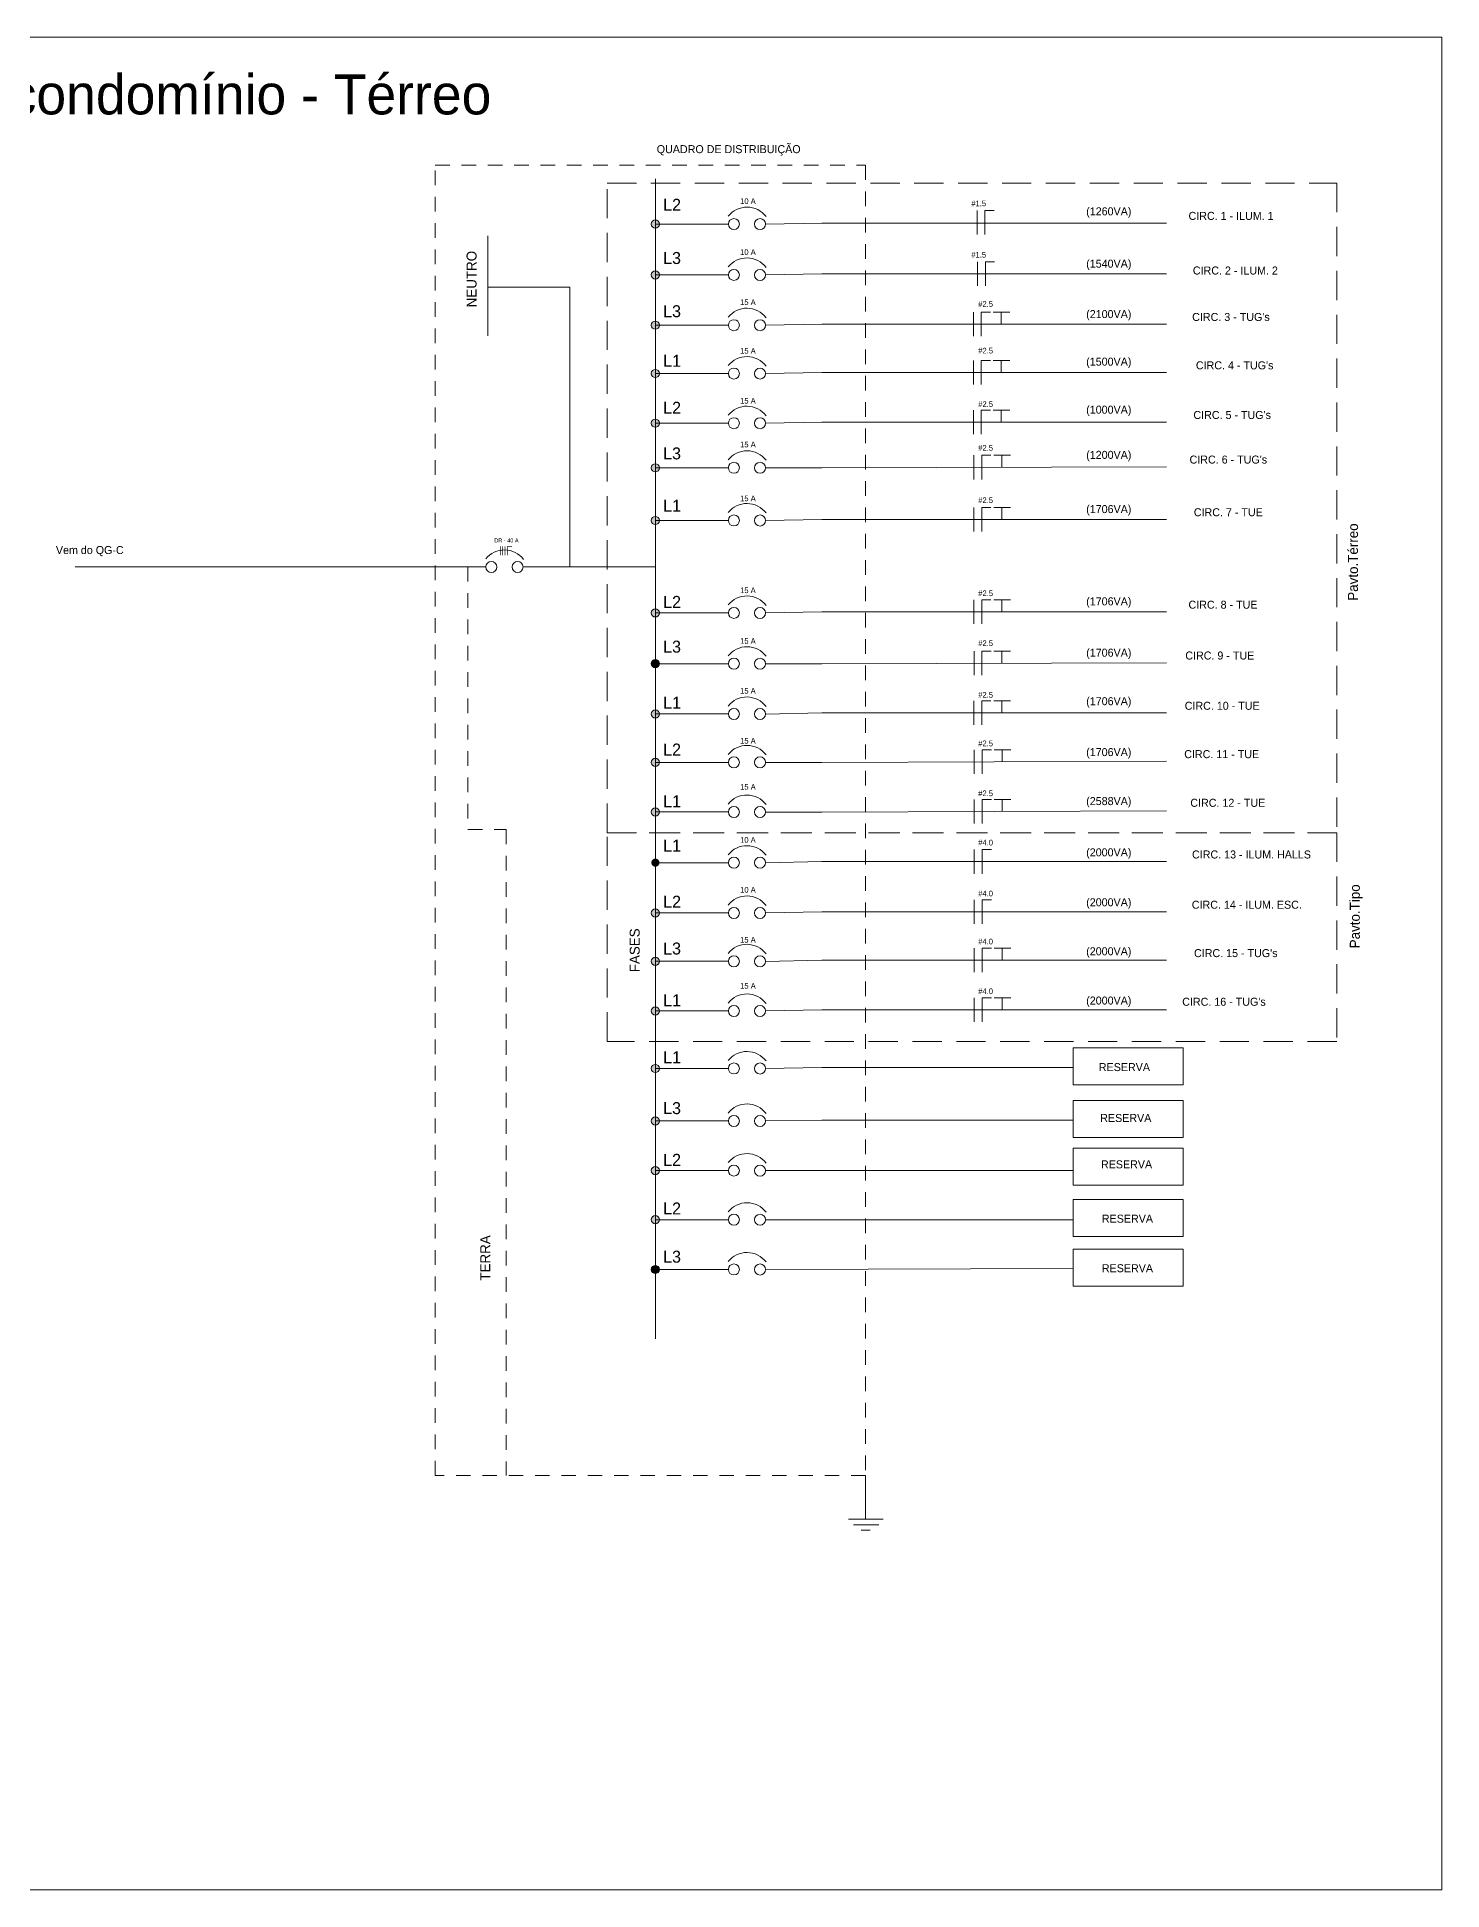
# Model space of a CAD drawing. Header units: millimetres. Extents: x 178 to 457, y 838 to 920.
# Drawn here: x 210.22 to 222.22, y 883.94 to 899.78 of the extents above; entities that cross this region are included whole.
import ezdxf

# ---------------------------------------------------------------- set-up
doc = ezdxf.new("R2010")
doc.units = ezdxf.units.MM
doc.linetypes.add('DASHED', pattern=[0.75, 0.5, -0.25])
doc.linetypes.add('DASHED2', pattern=[0.375, 0.25, -0.125])
doc.layers.add('Unifilar', color=255, linetype='Continuous')

msp = doc.modelspace()

# ---------------------------------------------------------------- hatches: boundary and pattern name
at = {"layer": 'Unifilar', "lineweight": 5, "true_color": 0xffffff}
h = msp.add_hatch(color=7, dxfattribs=at)
h.dxf.hatch_style = 1
edge = h.paths.add_edge_path()
edge.add_arc((215.5007796, 898.1799372), 0.0350053, 0, 360)
edge = h.paths.add_edge_path()
edge.add_arc((215.5007796, 897.7456614), 0.0350053, 0, 360)
edge = h.paths.add_edge_path()
edge.add_arc((215.5007796, 897.3161415), 0.0350053, 0, 360)
edge = h.paths.add_edge_path()
edge.add_arc((215.5007796, 896.902749), 0.0350053, 0, 360)
edge = h.paths.add_edge_path()
edge.add_arc((215.5007796, 896.4785966), 0.0350053, 0, 360)
edge = h.paths.add_edge_path()
edge.add_arc((215.5007796, 896.0974086), 0.0350053, 0, 360)
edge = h.paths.add_edge_path()
edge.add_arc((215.5007796, 895.6472216), 0.0350053, 0, 360)
h = msp.add_hatch(color=7, dxfattribs=at)
h.dxf.hatch_style = 1
edge = h.paths.add_edge_path()
edge.add_arc((215.5007796, 894.8573469), 0.0350053, 0, 360)
edge = h.paths.add_edge_path()
edge.add_arc((215.5007796, 894.4230711), 0.0350053, 0, 360)
h = msp.add_hatch(color=7, dxfattribs=at)
h.dxf.hatch_style = 1
edge = h.paths.add_edge_path()
edge.add_arc((215.5007796, 894.4230711), 0.0350053, 0, 360)
h = msp.add_hatch(color=7, dxfattribs=at)
h.dxf.hatch_style = 1
edge = h.paths.add_edge_path()
edge.add_arc((215.5007796, 893.9935513), 0.0350053, 0, 360)
edge = h.paths.add_edge_path()
edge.add_arc((215.5007796, 893.5801587), 0.0350053, 0, 360)
edge = h.paths.add_edge_path()
edge.add_arc((215.5007796, 893.1560063), 0.0350053, 0, 360)
edge = h.paths.add_edge_path()
edge.add_arc((215.5007796, 892.2933189), 0.0350053, 0, 360)
h = msp.add_hatch(color=7, dxfattribs=at)
h.dxf.hatch_style = 1
edge = h.paths.add_edge_path()
edge.add_arc((215.5007796, 892.7228388), 0.0350053, 0, 360)
h = msp.add_hatch(color=7, dxfattribs=at)
h.dxf.hatch_style = 1
edge = h.paths.add_edge_path()
edge.add_arc((215.5007796, 891.8799264), 0.0350053, 0, 360)
edge = h.paths.add_edge_path()
edge.add_arc((215.5007796, 891.455774), 0.0350053, 0, 360)
edge = h.paths.add_edge_path()
edge.add_arc((215.5007796, 890.9641999), 0.0350053, 0, 360)
edge = h.paths.add_edge_path()
edge.add_arc((215.5007796, 890.5158021), 0.0350053, 0, 360)
edge = h.paths.add_edge_path()
edge.add_arc((215.5007796, 890.0916496), 0.0350053, 0, 360)
edge = h.paths.add_edge_path()
edge.add_arc((215.5007796, 889.6717097), 0.0350053, 0, 360)
h = msp.add_hatch(color=7, dxfattribs=at)
h.dxf.hatch_style = 1
edge = h.paths.add_edge_path()
edge.add_arc((215.5007796, 889.2465489), 0.0350053, 0, 360)

# ---------------------------------------------------------------- linework, layer by layer
at = {"layer": 'Unifilar', "color": 7, "lineweight": 5, "true_color": 0xffffff}
for p, q in [((222.221627, 899.7782801), (202.364742, 899.7782801)), ((222.221627, 883.9442555), (222.221627, 899.7782801)), ((215.5007796, 895.2499043), (215.5007796, 898.5666453)), ((218.2492497, 898.295952), (218.2492497, 898.0898108)), ((218.3162655, 898.295952), (218.3162655, 898.0898108)), ((218.3162655, 898.295952), (218.3956441, 898.295952)), ((216.1243156, 898.1799372), (215.5007796, 898.1799372)), ((216.4421221, 898.1797027), (216.9236069, 898.188909)), ((216.9236069, 898.188909), (219.8694322, 898.188909)), ((214.0692721, 897.640011), (214.0692721, 898.0799146)), ((218.2533209, 897.8577038), (218.2533209, 897.6515626)), ((218.3203367, 897.8577038), (218.3203367, 897.6515626)), ((218.3203367, 897.8577038), (218.3997152, 897.8577038)), ((214.7696597, 897.640011), (214.0692721, 897.640011)), ((214.0692721, 897.640011), (214.0692721, 897.2244866)), ((214.7696597, 895.2499043), (214.7696597, 897.640011)), ((216.1243156, 897.7456614), (215.5007796, 897.7456614)), ((216.4421221, 897.745427), (216.9236069, 897.7546332)), ((216.9236069, 897.7546332), (219.8694322, 897.7546332)), ((216.1243156, 897.3161415), (215.5007796, 897.3161415)), ((216.4421221, 897.3159071), (216.9236069, 897.3251133)), ((216.9236069, 897.3251133), (219.8694322, 897.3251133)), ((218.2182117, 897.4281839), (218.2182117, 897.2220427)), ((218.2852275, 897.4281839), (218.2852275, 897.2220427)), ((218.2852275, 897.4281839), (218.3646061, 897.4281839)), ((218.4561439, 897.4281839), (218.3882834, 897.4281839)), ((218.4561439, 897.3251133), (218.4561439, 897.4281839)), ((218.4561439, 897.4281839), (218.5307111, 897.4281839)), ((218.2182117, 897.0147914), (218.2182117, 896.8086502)), ((218.2852275, 897.0147914), (218.2852275, 896.8086502)), ((218.2852275, 897.0147914), (218.3646061, 897.0147914)), ((218.4561439, 897.0147914), (218.3882834, 897.0147914)), ((218.4561439, 896.9117208), (218.4561439, 897.0147914)), ((218.4561439, 897.0147914), (218.5307111, 897.0147914)), ((216.1243156, 896.902749), (215.5007796, 896.902749)), ((216.4421221, 896.9025146), (216.9236069, 896.9117208)), ((216.9236069, 896.9117208), (219.8694322, 896.9117208)), ((218.2182117, 896.590639), (218.2182117, 896.3844978)), ((218.2852275, 896.590639), (218.2852275, 896.3844978)), ((218.2852275, 896.590639), (218.3646061, 896.590639)), ((218.4561439, 896.590639), (218.3882834, 896.590639)), ((218.4561439, 896.4875684), (218.4561439, 896.590639)), ((218.4561439, 896.590639), (218.5307111, 896.590639)), ((216.1243156, 896.4785966), (215.5007796, 896.4785966)), ((216.4421221, 896.4783621), (216.9236069, 896.4875684)), ((216.9236069, 896.4875684), (219.8694322, 896.4875684)), ((216.1243156, 896.0974086), (215.5007796, 896.0974086)), ((216.4421221, 896.0971742), (216.9236069, 896.0971742)), ((216.9236069, 896.0971742), (219.8694322, 896.1063804)), ((218.2220359, 896.204512), (218.2220359, 895.9983709)), ((218.2890517, 896.204512), (218.2890517, 895.9983709)), ((218.2890517, 896.204512), (218.3684303, 896.204512)), ((218.4599682, 896.204512), (218.3921076, 896.204512)), ((218.4599682, 896.1014415), (218.4599682, 896.204512)), ((218.4599682, 896.204512), (218.5345353, 896.204512)), ((218.2220359, 895.759264), (218.2220359, 895.5531228)), ((218.2890517, 895.759264), (218.2890517, 895.5531228)), ((218.2890517, 895.759264), (218.3684303, 895.759264)), ((218.4599682, 895.759264), (218.3921076, 895.759264)), ((218.4599682, 895.6561934), (218.4599682, 895.759264)), ((218.4599682, 895.759264), (218.5345353, 895.759264)), ((216.1243156, 895.6472216), (215.5007796, 895.6472216)), ((216.4421221, 895.6469872), (216.9236069, 895.6561934)), ((216.9236069, 895.6561934), (219.8694322, 895.6561934)), ((211.9174535, 895.2503733), (210.5424372, 895.2503733)), ((211.9174535, 895.2503733), (212.9162407, 895.2501388)), ((212.9162407, 895.2501388), (214.0524267, 895.2501388)), ((214.3702332, 895.2499043), (215.5007796, 895.2499043)), ((215.5007796, 895.2499043), (215.5007796, 892.1779978)), ((218.2220359, 894.9693893), (218.2220359, 894.7632481)), ((218.2890517, 894.9693893), (218.2890517, 894.7632481)), ((218.2890517, 894.9693893), (218.3684303, 894.9693893)), ((218.4599682, 894.9693893), (218.3921076, 894.9693893)), ((218.4599682, 894.8663187), (218.4599682, 894.9693893)), ((218.4599682, 894.9693893), (218.5345353, 894.9693893)), ((216.1243156, 894.8573469), (215.5007796, 894.8573469)), ((216.4421221, 894.8571124), (216.9236069, 894.8663187)), ((216.9236069, 894.8663187), (219.8694322, 894.8663187)), ((218.2234086, 894.5301788), (218.2234086, 894.3240376)), ((218.2904244, 894.5301788), (218.2904244, 894.3240376)), ((218.2904244, 894.5301788), (218.3698029, 894.5301788)), ((218.4613408, 894.5301788), (218.3934802, 894.5301788)), ((218.4613408, 894.4271082), (218.4613408, 894.5301788)), ((218.4613408, 894.5301788), (218.5359079, 894.5301788)), ((216.1243156, 894.4230711), (215.5007796, 894.4230711)), ((216.4421221, 894.4228367), (216.9236069, 894.4228367)), ((216.9236069, 894.4228367), (219.8694322, 894.4320429)), ((216.1243156, 893.9935513), (215.5007796, 893.9935513)), ((216.4421221, 893.9933168), (216.9236069, 894.0025231)), ((216.9236069, 894.0025231), (219.8694322, 894.0025231)), ((218.2220359, 894.1055937), (218.2220359, 893.8994525)), ((218.2890517, 894.1055937), (218.2890517, 893.8994525)), ((218.2890517, 894.1055937), (218.3684303, 894.1055937)), ((218.4599682, 894.1055937), (218.3921076, 894.1055937)), ((218.4599682, 894.0025231), (218.4599682, 894.1055937)), ((218.4599682, 894.1055937), (218.5345353, 894.1055937)), ((218.2260428, 893.6872747), (218.2260428, 893.4811335)), ((218.2930586, 893.6872747), (218.2930586, 893.4811335)), ((218.2930586, 893.6872747), (218.3724371, 893.6872747)), ((218.463975, 893.6872747), (218.3961145, 893.6872747)), ((218.463975, 893.5842041), (218.463975, 893.6872747)), ((218.463975, 893.6872747), (218.5385422, 893.6872747)), ((216.1243156, 893.5801587), (215.5007796, 893.5801587)), ((216.4421221, 893.5799243), (216.9236069, 893.5799243)), ((216.9236069, 893.5799243), (219.8694322, 893.5891305)), ((218.2260428, 893.2631222), (218.2260428, 893.056981)), ((218.2930586, 893.2631222), (218.2930586, 893.056981)), ((218.2930586, 893.2631222), (218.3724371, 893.2631222)), ((218.463975, 893.2631222), (218.3961145, 893.2631222)), ((218.463975, 893.1600516), (218.463975, 893.2631222)), ((218.463975, 893.2631222), (218.5385422, 893.2631222)), ((216.1243156, 893.1560063), (215.5007796, 893.1560063)), ((216.4421221, 893.1557718), (216.9236069, 893.1557718)), ((216.9236069, 893.1557718), (219.8694322, 893.1649781)), ((216.1243156, 892.7228388), (215.5007796, 892.7228388)), ((216.4421221, 892.7226043), (216.9236069, 892.7318106)), ((216.9236069, 892.7318106), (219.8694322, 892.7318106)), ((218.2260428, 892.8348812), (218.2260428, 892.62874)), ((218.2930586, 892.8348812), (218.2930586, 892.62874)), ((218.2930586, 892.8348812), (218.3724371, 892.8348812)), ((216.1243156, 892.2933189), (215.5007796, 892.2933189)), ((216.4421221, 892.2930845), (216.9236069, 892.3022907)), ((216.9236069, 892.3022907), (219.8694322, 892.3022907)), ((218.2260428, 892.4053613), (218.2260428, 892.1992201)), ((218.2930586, 892.4053613), (218.2930586, 892.1992201)), ((218.2930586, 892.4053613), (218.3724371, 892.4053613)), ((215.5007796, 892.1779978), (215.5007796, 888.6538415)), ((218.2260428, 891.9919688), (218.2260428, 891.7858276)), ((218.2930586, 891.9919688), (218.2930586, 891.7858276)), ((218.2930586, 891.9919688), (218.3724371, 891.9919688)), ((218.463975, 891.9919688), (218.3961145, 891.9919688)), ((218.463975, 891.8888982), (218.463975, 891.9919688)), ((218.463975, 891.9919688), (218.5385422, 891.9919688)), ((216.1243156, 891.8799264), (215.5007796, 891.8799264)), ((216.4421221, 891.8796919), (216.9236069, 891.8888982)), ((216.9236069, 891.8888982), (219.8694322, 891.8888982)), ((216.1243156, 891.455774), (215.5007796, 891.455774)), ((216.4421221, 891.4555395), (216.9236069, 891.4647458)), ((216.9236069, 891.4647458), (219.8694322, 891.4647458)), ((218.2260428, 891.5678163), (218.2260428, 891.3616752)), ((218.2930586, 891.5678163), (218.2930586, 891.3616752)), ((218.2930586, 891.5678163), (218.3724371, 891.5678163)), ((218.463975, 891.5678163), (218.3961145, 891.5678163)), ((218.463975, 891.4647458), (218.463975, 891.5678163)), ((218.463975, 891.5678163), (218.5385422, 891.5678163)), ((219.0710385, 890.9731717), (219.0710385, 891.1400399)), ((219.0710385, 891.1400399), (220.0110464, 891.1400399)), ((220.0110464, 891.1400399), (220.0110464, 890.8247159)), ((216.1243156, 890.9641999), (215.5007796, 890.9641999)), ((216.4421221, 890.9639654), (216.9236069, 890.9731717)), ((216.9236069, 890.9731717), (219.0710385, 890.9731717)), ((219.0710385, 890.9731717), (219.0710385, 890.8247159)), ((220.0110464, 890.8247159), (219.0710385, 890.8247159)), ((219.0710385, 890.5229846), (219.0710385, 890.6898529)), ((219.0710385, 890.6898529), (220.0110464, 890.6898529)), ((220.0110464, 890.6898529), (220.0110464, 890.3745289)), ((216.1243156, 890.5158021), (215.5007796, 890.5158021)), ((216.9236069, 890.5229846), (216.4421221, 890.5155676)), ((216.9236069, 890.5229846), (219.0710385, 890.5229846)), ((219.0710385, 890.5229846), (219.0710385, 890.3745289)), ((220.0110464, 890.3745289), (219.0710385, 890.3745289)), ((219.0710385, 890.1164645), (219.0710385, 890.2833327)), ((219.0710385, 890.2833327), (220.0110464, 890.2833327)), ((220.0110464, 890.2833327), (220.0110464, 889.9680087)), ((216.1243156, 890.0916496), (215.5007796, 890.0916496)), ((216.4420694, 890.0936424), (219.0710385, 890.0936424)), ((219.0710385, 890.1164645), (219.0710385, 889.9680087)), ((220.0110464, 889.9680087), (219.0710385, 889.9680087)), ((219.0710385, 889.6770876), (219.0710385, 889.8439558)), ((219.0710385, 889.8439558), (220.0110464, 889.8439558)), ((220.0110464, 889.8439558), (220.0110464, 889.5286318)), ((216.1243156, 889.6717097), (215.5007796, 889.6717097)), ((216.442122, 889.6715739), (219.0710385, 889.6715739)), ((219.0710385, 889.6770876), (219.0710385, 889.5286318)), ((220.0110464, 889.5286318), (219.0710385, 889.5286318)), ((219.0710385, 889.2534621), (219.0710385, 889.4203304)), ((219.0710385, 889.4203304), (220.0110464, 889.4203304)), ((220.0110464, 889.4203304), (220.0110464, 889.1050064)), ((216.1243156, 889.2465489), (215.5007796, 889.2465489)), ((216.4421221, 889.2463144), (219.0710385, 889.2534621)), ((219.0710385, 889.2534621), (219.0710385, 889.1050064)), ((220.0110464, 889.1050064), (219.0710385, 889.1050064)), ((217.2973013, 887.4869083), (217.2973013, 887.1119328)), ((217.1513726, 887.1119328), (217.4467334, 887.1119328)), ((217.1924444, 887.0637498), (217.4097376, 887.0637498)), ((217.2605032, 887.017748), (217.3350029, 887.017748)), ((202.364742, 883.9442555), (222.221627, 883.9442555))]:
    msp.add_line(p, q, dxfattribs=at)
at = {"layer": 'Unifilar', "color": 7, "linetype": 'DASHED', "lineweight": 5, "ltscale": 0.25, "true_color": 0xffffff}
for p, q in [((213.8976575, 895.2501388), (213.8976575, 893.0050587)), ((213.8976575, 893.0050587), (214.2243715, 893.0050587)), ((214.2243715, 893.0050587), (214.2243715, 887.4869083))]:
    msp.add_line(p, q, dxfattribs=at)
at = {"layer": 'Unifilar', "color": 7, "linetype": 'DASHED2', "lineweight": 5, "ltscale": 0.5, "true_color": 0xffffff}
msp.add_lwpolyline([(217.2973013, 887.4869083), (213.6181559, 887.4869083), (213.6181559, 898.6824243), (217.2973013, 898.6824243)], close=True, dxfattribs=at)
at = {"layer": 'Unifilar', "color": 7, "linetype": 'DASHED2', "lineweight": 5, "true_color": 0xffffff}
for points in [[(215.0880975, 898.530522), (221.3224671, 898.530522), (221.3224671, 892.9792399), (215.0880975, 892.9792399)], [(215.0880975, 892.9792399), (221.3224671, 892.9792399), (221.3224671, 891.1948529), (215.0880975, 891.1948529)]]:
    msp.add_lwpolyline(points, close=True, dxfattribs=at)
at = {"layer": 'Unifilar', "color": 7, "lineweight": 5, "true_color": 0xffffff, "const_width": 0.0055939}
for points in [[(214.1758137, 895.426493), (214.1758216, 895.3481782)], [(214.1965572, 895.4264911), (214.1965652, 895.3481762)], [(214.2160873, 895.426493), (214.2160952, 895.3481782)], [(214.2335665, 895.4236986), (214.2764532, 895.423703)], [(214.2363638, 895.420902), (214.2363711, 895.348181)]]:
    msp.add_lwpolyline(points, dxfattribs=at)
at = {"layer": 'Unifilar', "color": 7, "lineweight": 5, "true_color": 0xffffff}
for centre, radius in [((215.5007796, 898.1799372), 0.0350053), ((216.171362, 898.1799372), 0.0470464), ((216.3950758, 898.1797027), 0.0470464), ((216.171362, 897.7456614), 0.0470464), ((216.3950758, 897.745427), 0.0470464), ((215.5007796, 897.7456614), 0.0350053), ((215.5007796, 897.3161415), 0.0350053), ((216.171362, 897.3161415), 0.0470464), ((216.3950758, 897.3159071), 0.0470464), ((215.5007796, 896.902749), 0.0350053), ((216.171362, 896.902749), 0.0470464), ((216.3950758, 896.9025146), 0.0470464), ((216.171362, 896.4785966), 0.0470464), ((216.3950758, 896.4783621), 0.0470464), ((215.5007796, 896.4785966), 0.0350053), ((215.5007796, 896.0974086), 0.0350053), ((216.171362, 896.0974086), 0.0470464), ((216.3950758, 896.0971742), 0.0470464), ((215.5007796, 895.6472216), 0.0350053), ((216.171362, 895.6472216), 0.0470464), ((216.3950758, 895.6469872), 0.0470464), ((214.0994731, 895.2501388), 0.0470464), ((214.3231868, 895.2499043), 0.0470464), ((215.5007796, 894.8573469), 0.0350053), ((216.171362, 894.8573469), 0.0470464), ((216.3950758, 894.8571124), 0.0470464), ((216.171362, 894.4230711), 0.0470464), ((216.3950758, 894.4228367), 0.0470464), ((215.5007796, 894.4230711), 0.0350053), ((215.5007796, 893.9935513), 0.0350053), ((216.171362, 893.9935513), 0.0470464), ((216.3950758, 893.9933168), 0.0470464), ((215.5007796, 893.5801587), 0.0350053), ((216.171362, 893.5801587), 0.0470464), ((216.3950758, 893.5799243), 0.0470464), ((216.171362, 893.1560063), 0.0470464), ((216.3950758, 893.1557718), 0.0470464), ((215.5007796, 893.1560063), 0.0350053), ((216.171362, 892.7228388), 0.0470464), ((216.3950758, 892.7226043), 0.0470464), ((215.5007796, 892.2933189), 0.0350053), ((216.171362, 892.2933189), 0.0470464), ((216.3950758, 892.2930845), 0.0470464), ((215.5007796, 891.8799264), 0.0350053), ((216.171362, 891.8799264), 0.0470464), ((216.3950758, 891.8796919), 0.0470464), ((215.5007796, 891.455774), 0.0350053), ((216.171362, 891.455774), 0.0470464), ((216.3950758, 891.4555395), 0.0470464), ((215.5007796, 890.9641999), 0.0350053), ((216.171362, 890.9641999), 0.0470464), ((216.3950758, 890.9639654), 0.0470464), ((215.5007796, 890.5158021), 0.0350053), ((216.171362, 890.5158021), 0.0470464), ((216.3950758, 890.5155676), 0.0470464), ((215.5007796, 890.0916496), 0.0350053), ((216.171362, 890.0916496), 0.0470464), ((216.3950758, 890.0914151), 0.0470464), ((216.171362, 889.6717097), 0.0470464), ((216.3950758, 889.6714752), 0.0470464), ((215.5007796, 889.6717097), 0.0350053), ((215.5007796, 889.2465489), 0.0350053), ((216.171362, 889.2465489), 0.0470464), ((216.3950758, 889.2463144), 0.0470464)]:
    msp.add_circle(centre, radius, dxfattribs=at)
for centre in [(216.2831443, 898.1202861), (216.2831443, 897.6860104), (216.2831443, 897.2564905), (216.2831443, 896.843098), (216.2831443, 896.4189455), (216.2831443, 896.0377576), (216.2831443, 895.5875706), (214.2112553, 895.1904877), (216.2831443, 894.7976958), (216.2831443, 894.3634201), (216.2831443, 893.9339002), (216.2831443, 893.5205077), (216.2831443, 893.0963552), (216.2831443, 892.6631878), (216.2831443, 892.2336679), (216.2831443, 891.8202754), (216.2831443, 891.3961229), (216.2831443, 890.9045488), (216.2831443, 890.456151), (216.2831443, 890.0319985), (216.2831443, 889.6120587), (216.2831443, 889.1868978)]:
    msp.add_arc(centre, 0.2048441, 37.18546741, 141.5135363, dxfattribs=at)

# ---------------------------------------------------------------- texts
at = {"layer": 'Unifilar', "color": 7, "lineweight": 5, "true_color": 0xffffff, "attachment_point": 1}
for s, width, heights, insert, char_height in [('Quadro Terminal do condomínio - Térreo', 12.694108215, [0.6510979], (205.7899608, 899.4589248), 0.341898442), ('\\pxqc;QUADRO DE DISTRIBUIÇÃO', 1.877081336, [0.0878725], (215.1887071, 898.854508), 0.068379688), ('L2 ', 0.49046908, [0.0249249], (215.5670867, 898.3962686), 0.10256953), ('10 A', 0.49046908, [0.0249249], (216.2247425, 898.4002845), 0.04850128), ('#1.5', 0.49046908, [0.0249249], (218.2004186, 898.3813558), 0.04850128), ('\\pxqc;(1260VA)', 1.000254183, [0.0468782], (218.8749752, 898.3231389), 0.068379688), ('\\pxqc;CIRC. 1 - ILUM. 1', 1.000254183, [0.0468782], (219.9196887, 898.2843031), 0.068379688), ('10 A', 0.49046908, [0.0249249], (216.2247425, 897.9650531), 0.04850128), ('L3 ', 0.49046908, [0.0249249], (215.5670867, 897.9413906), 0.10256953), ('#1.5', 0.49046908, [0.0249249], (218.2004186, 897.9420236), 0.04850128), ('\\pxqc;(1540VA)', 1.000254183, [0.0468782], (218.8749752, 897.8760223), 0.068379688), ('\\pxqc;CIRC. 2 - ILUM. 2', 1.008651304, [0.0094776], (219.9522422, 897.8175102), 0.068379688), ('L3 ', 0.49046908, [0.0249249], (215.5670867, 897.4865875), 0.10256953), ('15 A', 0.49046908, [0.0249249], (216.2247425, 897.5367452), 0.04850128), ('#2.5', 0.49046908, [0.0249249], (218.2594731, 897.5213331), 0.04850128), ('\\pxqc;(2100VA)', 1.000254183, [0.0468782], (218.8749752, 897.4451663), 0.068379688), ("\\pxqc;CIRC. 3 - TUG's", 0.916900821, [0.0783295], (219.9603814, 897.420508), 0.068379688), ('L1 ', 0.49046908, [0.0249249], (215.5670867, 897.0627661), 0.10256953), ('15 A', 0.49046908, [0.0249249], (216.2247425, 897.1205613), 0.04850128), ('#2.5', 0.49046908, [0.0249249], (218.2594731, 897.1229912), 0.04850128), ('\\pxqc;(1500VA)', 1.000254183, [0.0468782], (218.8749752, 897.0386959), 0.068379688), ("\\pxqc;CIRC. 4 - TUG's", 1.061651214, [0.0028775], (219.9196887, 897.0071154), 0.068379688), ('15 A', 0.49046908, [0.0249249], (216.2247425, 896.6939951), 0.04850128), ('L2 ', 0.49046908, [0.0249249], (215.5670867, 896.6614428), 0.10256953), ('#2.5', 0.49046908, [0.0249249], (218.2594731, 896.6655764), 0.04850128), ('\\pxqc;(1000VA)', 1.000254183, [0.0468782], (218.8749752, 896.6281621), 0.068379688), ("\\pxqc;CIRC. 5 - TUG's", 1.019650405, [0.0723026], (219.9196887, 896.582963), 0.068379688), ('L3 ', 0.49046908, [0.0249249], (215.5670867, 896.2715259), 0.10256953), ('15 A', 0.49046908, [0.0249249], (216.2247425, 896.321093), 0.04850128), ('#2.5', 0.49046908, [0.0249249], (218.2594731, 896.2916236), 0.04850128), ('\\pxqc;(1200VA)', 1.000254183, [0.0468782], (218.8749752, 896.2420174), 0.068379688), ("\\pxqc;CIRC. 6 - TUG's", 0.953596063, [0.1102787], (219.9196887, 896.2017751), 0.068379688), ('L1 ', 0.49046908, [0.0249249], (215.5670867, 895.8241048), 0.10256953), ('15 A', 0.49046908, [0.0249249], (216.2247425, 895.8604195), 0.04850128), ('#2.5', 0.49046908, [0.0249249], (218.2594731, 895.8445053), 0.04850128), ('\\pxqc;(1706VA)', 1.000254183, [0.0468782], (218.8749752, 895.778642), 0.068379688), ('\\pxqc;CIRC. 7 - TUE', 0.953334335, [0.1354798], (219.9196887, 895.7515881), 0.068379688), ('Vem do QG-C', 1.014360067, [0.0878725], (210.3782968, 895.4286694), 0.068379688), ('DR - 40 A', 0.49046908, [0.0249249], (214.1248356, 895.4938187), 0.03418984), ('L2', 0.49046908, [0.0249249], (215.5670867, 895.0025499), 0.10256953), ('15 A', 0.49046908, [0.0249249], (216.2247425, 895.0747487), 0.04850128), ('#2.5', 0.49046908, [0.0249249], (218.2594731, 895.049317), 0.04850128), ('\\pxqc;(1706VA)', 1.000254183, [0.0468782], (218.8749752, 894.990092), 0.068379688), ('\\pxqc;CIRC. 8 - TUE', 0.962722836, [0.1359351], (219.8694322, 894.9617133), 0.068379688), ('15 A', 0.49046908, [0.0249249], (216.2247425, 894.6415686), 0.04850128), ('#2.5', 0.49046908, [0.0249249], (218.2594731, 894.6225226), 0.04850128), ('L3 ', 0.49046908, [0.0249249], (215.5670867, 894.6202548), 0.10256953), ('\\pxqc;(1706VA)', 1.000254183, [0.0468782], (218.8749752, 894.5515425), 0.068379688), ('\\pxqc;CIRC. 9 - TUE', 0.908172588, [0.1678943], (219.8694322, 894.5274376), 0.068379688), ('15 A', 0.49046908, [0.0249249], (216.2247425, 894.2155502), 0.04850128), ('#2.5', 0.49046908, [0.0249249], (218.2594731, 894.181136), 0.04850128), ('L1 ', 0.49046908, [0.0249249], (215.5670867, 894.1408478), 0.10256953), ('\\pxqc;(1706VA)', 1.000254183, [0.0468782], (218.8749752, 894.1369435), 0.068379688), ('\\pxqc;CIRC. 10 - TUE', 0.948783824, [0.1298733], (219.8694322, 894.0979177), 0.068379688), ('L2 ', 0.49046908, [0.0249249], (215.5670867, 893.7408959), 0.10256953), ('15 A', 0.49046908, [0.0249249], (216.2247425, 893.7883185), 0.04850128), ('#2.5', 0.49046908, [0.0249249], (218.2594731, 893.7665371), 0.04850128), ('\\pxqc;(1706VA)', 1.000254183, [0.0468782], (218.8749752, 893.7020206), 0.068379688), ('\\pxqc;CIRC. 11 - TUE', 0.940553142, [0.136211], (219.8694322, 893.6845252), 0.068379688), ('15 A', 0.49046908, [0.0249249], (216.2247425, 893.3945834), 0.04850128), ('L1 ', 0.49046908, [0.0249249], (215.5670867, 893.2989457), 0.10256953), ('#2.5', 0.49046908, [0.0249249], (218.2594731, 893.3397427), 0.04850128), ('\\pxqc;(2588VA)', 1.000254183, [0.0468782], (218.8749752, 893.2833583), 0.068379688), ('\\pxqc;CIRC. 12 - TUE', 1.524015304, [0.1362093], (219.6296393, 893.2687341), 0.068379688), ('L1 ', 0.49046908, [0.0249249], (215.5670867, 892.9200225), 0.10256953), ('10 A', 0.49046908, [0.0249249], (216.2247425, 892.9413363), 0.04850128), ('#4.0', 0.49046908, [0.0249249], (218.2594731, 892.9187063), 0.04850128), ('\\pxqc;(2000VA)', 1.000254183, [0.0468782], (218.8749752, 892.8453713), 0.068379688), ('\\pxqc;CIRC. 13 - ILUM. HALLS', 1.449918139, [0.1678943], (219.8694322, 892.8272052), 0.068379688), ('L2', 0.49046908, [0.0249249], (215.5670867, 892.4406154), 0.10256953), ('10 A', 0.49046908, [0.0249249], (216.2247425, 892.5153179), 0.04850128), ('#4.0', 0.49046908, [0.0249249], (218.2594731, 892.4837834), 0.04850128), ('\\pxqc;(2000VA)', 1.000254183, [0.0468782], (218.8749752, 892.4185787), 0.068379688), ('\\pxqc;CIRC. 14 - ILUM. ESC.', 1.370140763, [0.1298733], (219.8694322, 892.3976853), 0.068379688), ('L3 ', 0.49046908, [0.0249249], (215.5670867, 892.0406636), 0.10256953), ('15 A', 0.49046908, [0.0249249], (216.2247425, 892.0880862), 0.04850128), ('#4.0', 0.49046908, [0.0249249], (218.2594731, 892.0732478), 0.04850128), ('\\pxqc;(2000VA)', 1.000254183, [0.0468782], (218.8749752, 891.9999146), 0.068379688), ("\\pxqc;CIRC. 15 - TUG's", 1.181328765, [0.136211], (219.8694322, 891.9842928), 0.068379688), ('15 A', 0.49046908, [0.0249249], (216.2247425, 891.6943511), 0.04850128), ('#4.0', 0.49046908, [0.0249249], (218.2594731, 891.6481183), 0.04850128), ('L1 ', 0.49046908, [0.0249249], (215.5670867, 891.5987134), 0.10256953), ('\\pxqc;(2000VA)', 1.000254183, [0.0468782], (218.8749752, 891.5788222), 0.068379688), ("\\pxqc;CIRC. 16 - TUG's", 1.524015304, [0.1362093], (219.5970857, 891.5685018), 0.068379688), ('L1 ', 0.49046908, [0.0249249], (215.5670867, 891.1114964), 0.10256953), ('\\pxqc;RESERVA', 1.083632803, [0.0094776], (218.9667525, 891.0101308), 0.068379688), ('L3 ', 0.49046908, [0.0249249], (215.5670867, 890.6765392), 0.10256953), ('\\pxqc;RESERVA', 1.114212693, [0.0094776], (218.9631501, 890.5754744), 0.068379688), ('L2 ', 0.49046908, [0.0249249], (215.5670867, 890.234589), 0.10256953), ('\\pxqc;RESERVA', 1.110748913, [0.0094776], (218.9713645, 890.1790694), 0.068379688), ('L2', 0.49046908, [0.0249249], (215.5670867, 889.8190062), 0.10256953), ('\\pxqc;RESERVA', 1.117476746, [0.0094776], (218.9755788, 889.7148625), 0.068379688), ('L3 ', 0.49046908, [0.0249249], (215.5670867, 889.4072861), 0.10256953), ('\\pxqc;RESERVA', 1.117476746, [0.0094776], (218.9755788, 889.2912371), 0.068379688)]:
    msp.add_mtext_dynamic_manual_height_columns(s, width=width, gutter_width=3.0654318, heights=heights, dxfattribs=dict(at, insert=insert, char_height=char_height))
at = {"layer": 'Unifilar', "color": 7, "lineweight": 5, "true_color": 0xffffff, "char_height": 0.08547461, "attachment_point": 1, "rotation": 90}
for s, width, insert in [('\\pxqc;NEUTRO', 0.714614359, (213.8875339, 897.3524986)), ('\\pxqc;Pavto.Térreo', 1.744508149, (221.4187231, 894.4195693)), ('\\pxqc;Pavto.Tipo', 1.744508149, (221.4342867, 891.3923533)), ('\\pxqc;FASES', 0.308453029, (215.2810912, 891.8199507)), ('\\pxqc,t0;TERRA', 0.555182836, (214.0042066, 889.0673041))]:
    msp.add_mtext_dynamic_manual_height_columns(s, width=width, gutter_width=3.0654318, heights=[0.0094776], dxfattribs=dict(at, insert=insert))

doc.saveas('drawing.dxf')
